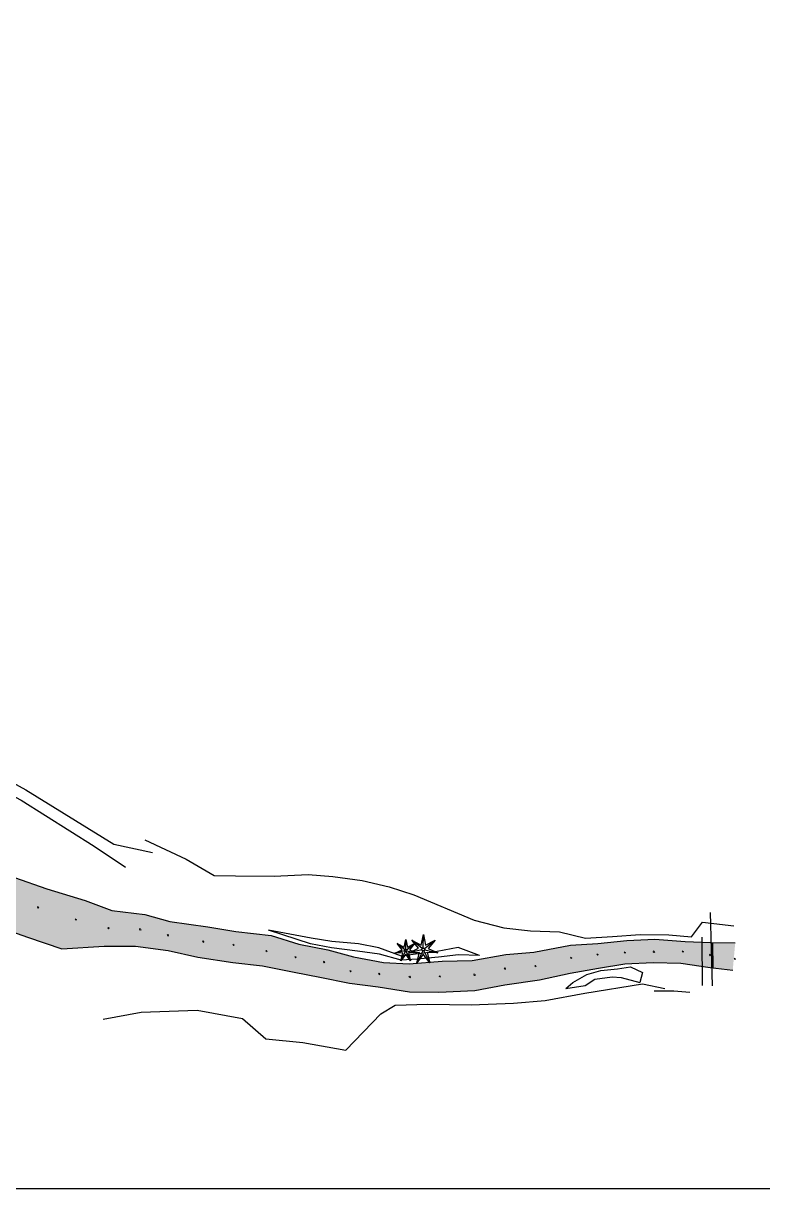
# Model space of a CAD drawing. Extents: x -427 to 62994, y 410 to 109394.
# Drawn here: x 62732 to 62831.1, y 108584.4 to 108740.5 of the extents above; entities that cross this region are included whole.
import ezdxf

# ---------------------------------------------------------------- set-up
doc = ezdxf.new("R2010")
doc.units = 0
doc.header["$MEASUREMENT"] = 0
doc.linetypes.add('DISCONTINUOUS', pattern=[0.75, 0.5, -0.25])
for name, color, linetype in [('-GZ-Bord bois - Sapinière', 114, 'Continuous'), ('-GZ-Bord broussailles', 114, 'Continuous'), ('-GZ-Bord route', 7, 'Continuous'), ('-GZ-Clôture fil', 5, 'Continuous'), ('-GZ-Conifère', 82, 'Continuous'), ('-GZ-Mur', 30, 'Continuous'), ('-GZ-Point de niveau', 7, 'Continuous'), ('-GZ-Talus Bas', 56, 'Continuous'), ('-GZ-Talus Haut', 86, 'Continuous')]:
    doc.layers.add(name, color=color, linetype=linetype)
doc.layers.add('no_plot', color=5, linetype='Continuous', plot=False)

# ---------------------------------------------------------------- blocks, each defined once
blk = doc.blocks.new('gv_tronc')
blk.add_line((0, 0), (0, 0))
blk.add_circle((0, 0), 0.5)
blk = doc.blocks.new('gv12')
for points in [[(-0.39, 0.313), (-0.071, 0.148), (0.001, 0.5)], [(0.001, 0.5), (0.071, 0.147), (0.392, 0.311)], [(-0.488, -0.11), (-0.16, 0.037), (-0.39, 0.313)], [(0.392, 0.311), (0.16, 0.036), (0.487, -0.112)], [(-0.218, -0.45), (-0.128, -0.102), (-0.488, -0.11)], [(0.216, -0.451), (0, -0.164), (-0.218, -0.45)], [(0.487, -0.112), (0.128, -0.102), (0.216, -0.451)]]:
    blk.add_lwpolyline(points)
at = {"linetype": 'DISCONTINUOUS'}
for points in [[(0, 0.047), (0.001, 0.5)], [(-0.036, 0.029), (-0.39, 0.313)], [(0.037, 0.029), (0.392, 0.311)], [(-0.046, -0.01), (-0.488, -0.11)], [(-0.02, -0.042), (-0.218, -0.45)], [(0.02, -0.042), (0.216, -0.451)], [(0.046, -0.01), (0.487, -0.112)]]:
    blk.add_lwpolyline(points, dxfattribs=at)
blk.add_circle((0, 0), 0.0467)
blk = doc.blocks.new('t010')
at = {"color": 0}
for p, q in [((-0.02, 0.02), (-0.09, 0.09)), ((0, 0), (0, 0)), ((0.02, 0.02), (0.09, 0.09)), ((-0.02, -0.02), (-0.09, -0.09)), ((0.02, -0.02), (0.09, -0.09))]:
    blk.add_line(p, q, dxfattribs=at)

msp = doc.modelspace()

# ---------------------------------------------------------------- hatches: boundary and pattern name
at = {"layer": '-GZ-Bord route', "transparency": 33554483}
h = msp.add_hatch(color=256, dxfattribs=at)
h.dxf.hatch_style = 1
h.paths.add_polyline_path([(62675.498, 108641.055), (62676.585, 108641.277), (62680.171, 108641.834), (62683.854, 108641.875), (62686.839, 108641.767), (62690.046, 108641.248), (62693.214, 108641.242), (62696.232, 108640.914), (62697.67, 108641.547), (62703.688, 108643.703), (62707.413, 108642.378), (62710.709, 108639.623), (62713.846, 108636.351), (62717.96, 108632.788), (62720.791, 108630.458), (62724.288, 108630.167), (62727.407, 108627.779), (62730.845, 108626.075), (62735.206, 108624.559), (62740.348, 108622.982), (62743.914, 108621.632), (62748.324, 108621.084), (62751.658, 108620.151), (62756.748, 108619.462), (62760.531, 108618.834), (62765.262, 108618.285), (62768.977, 108617.141), (62772.851, 108616.387), (62776.305, 108615.425), (62780.322, 108614.673), (62783.76, 108614.502), (62788.195, 108614.855), (62792.179, 108614.921), (62796.726, 108615.754), (62800.477, 108616.072), (62805.391, 108617.015), (62809.047, 108617.237), (62812.913, 108617.641), (62816.704, 108617.797), (62820.739, 108617.474), (62824.09, 108617.365), (62827.465, 108617.322), (62827.13, 108613.627), (62824.121, 108614.02), (62820.183, 108614.593), (62816.456, 108614.653), (62812.677, 108614.49), (62809.116, 108613.911), (62805.334, 108613.261), (62801.22, 108612.363), (62796.598, 108611.664), (62792.552, 108610.941), (62787.744, 108610.698), (62783.814, 108610.746), (62779.586, 108611.414), (62775.736, 108611.912), (62771.773, 108612.696), (62768.327, 108613.373), (62764.081, 108614.204), (62760.13, 108614.667), (62755.451, 108615.409), (62751.461, 108616.282), (62747.064, 108616.845), (62742.886, 108616.847), (62737.191, 108616.516), (62732.59, 108618.084), (62729.086, 108619.32), (62724.507, 108622.049), (62721.489, 108623.561), (62718.344, 108624.652), (62711.529, 108627.434), (62709.553, 108628.571), (62706.454, 108632.227), (62703.368, 108633.702), (62700.382, 108635.661), (62696.528, 108636.538), (62694.97, 108637.312), (62692.846, 108637.674), (62689.653, 108638.388), (62686.312, 108638.827), (62683.972, 108638.743), (62680.138, 108638.476), (62677.274, 108637.648), (62675.958, 108637.411)])

# ---------------------------------------------------------------- linework, layer by layer
at = {"layer": '-GZ-Bord bois - Sapinière', "flags": 128}
msp.add_lwpolyline([(62742.742, 108607.077), (62747.822, 108608.02), (62755.355, 108608.299), (62761.406, 108607.148), (62764.557, 108604.456), (62769.493, 108603.932), (62775.259, 108602.914), (62779.938, 108607.795), (62781.877, 108608.944), (62786.269, 108609.084), (62792.049, 108609.01), (62797.729, 108609.233), (62802.002, 108609.564), (62807.286, 108610.558), (62815.043, 108611.818), (62818.004, 108611.19)], dxfattribs=at)
at = {"layer": '-GZ-Bord broussailles', "flags": 128}
msp.add_lwpolyline([(62748.313, 108631.093), (62753.861, 108628.525), (62757.63, 108626.33), (62760.472, 108626.277), (62765.654, 108626.226), (62770.233, 108626.471), (62773.518, 108626.204), (62777.476, 108625.65), (62781.057, 108624.802), (62784.365, 108623.727), (62792.486, 108620.352), (62796.457, 108619.317), (62800.013, 108618.929), (62803.926, 108618.779), (62807.387, 108617.946), (62811.02, 108618.167), (62814.716, 108618.434), (62818.566, 108618.367), (62821.596, 108618.099), (62823.089, 108620.096), (62827.257, 108619.597)], dxfattribs=at)
at = {"layer": '-GZ-Bord route', "flags": 128}
for points in [[(62730.845, 108626.075), (62735.206, 108624.559), (62740.348, 108622.982), (62743.914, 108621.632), (62748.324, 108621.084), (62751.658, 108620.151), (62756.748, 108619.462), (62760.531, 108618.834), (62765.262, 108618.285), (62768.977, 108617.141), (62772.851, 108616.387), (62776.305, 108615.425), (62780.322, 108614.673), (62783.76, 108614.502), (62788.195, 108614.855), (62792.179, 108614.921), (62796.726, 108615.754), (62800.477, 108616.072), (62805.391, 108617.015), (62809.047, 108617.237), (62812.913, 108617.641), (62816.704, 108617.797), (62820.739, 108617.474), (62824.09, 108617.365), (62827.465, 108617.322)], [(62729.086, 108619.32), (62732.59, 108618.084), (62737.191, 108616.516), (62742.886, 108616.847), (62747.064, 108616.845), (62751.461, 108616.282), (62755.451, 108615.409), (62760.13, 108614.667), (62764.081, 108614.204), (62768.327, 108613.373), (62771.773, 108612.696), (62775.736, 108611.912), (62779.586, 108611.414), (62783.814, 108610.746), (62787.744, 108610.698), (62792.552, 108610.941), (62796.598, 108611.664), (62801.22, 108612.363), (62805.334, 108613.261), (62809.116, 108613.911), (62812.677, 108614.49), (62816.456, 108614.653), (62820.183, 108614.593), (62824.121, 108614.02), (62827.13, 108613.627)]]:
    msp.add_lwpolyline(points, dxfattribs=at)
at = {"layer": '-GZ-Clôture fil', "flags": 128}
msp.add_lwpolyline([(62824.082, 108621.363), (62824.383, 108611.559)], dxfattribs=at)
at = {"layer": '-GZ-Mur', "flags": 128}
for points in [[(62823.079, 108611.569), (62823.037, 108618.07)], [(62824.404, 108617.276), (62824.439, 108613.938)]]:
    msp.add_lwpolyline(points, dxfattribs=at)
at = {"layer": '-GZ-Talus Bas', "flags": 128}
for points in [[(62692.6, 108644.943), (62690.048, 108647.947), (62688.951, 108649.627), (62689.634, 108650.279), (62692.364, 108652.742), (62699.109, 108658.227), (62702.461, 108660.867), (62703.627, 108657.715), (62705.019, 108653.673), (62706.783, 108651.904), (62711.929, 108648.422), (62715.461, 108646.077), (62718.744, 108643.265), (62731.732, 108636.403), (62741.518, 108630.256), (62745.724, 108627.425)], [(62793.162, 108615.63), (62790.372, 108615.684), (62787.707, 108615.406), (62784.832, 108615.111), (62782.704, 108614.986), (62779.776, 108615.811), (62776.85, 108616.206), (62773.358, 108616.656), (62770.542, 108617.192), (62764.894, 108618.989)], [(62804.749, 108611.19), (62805.694, 108612.013), (62807.566, 108613.055), (62809.46, 108613.593), (62811.688, 108613.828), (62813.44, 108614.089), (62815.016, 108613.314), (62814.666, 108611.984)]]:
    msp.add_lwpolyline(points, dxfattribs=at)
at = {"layer": '-GZ-Talus Haut', "flags": 128}
for points in [[(62692.6, 108644.943), (62690.583, 108646.509), (62688.351, 108648.574), (62686.794, 108650.474), (62688.389, 108651.836), (62690.051, 108653.393), (62691.43, 108654.712), (62698.578, 108660.359), (62701.71, 108663.373), (62706.336, 108657.164), (62709.445, 108652.873), (62712.153, 108651.873), (62714.702, 108650.266), (62716.257, 108648.329), (62719.712, 108645.382), (62721.927, 108643.525), (62732.384, 108637.795), (62744.191, 108630.517), (62749.346, 108629.427)], [(62793.162, 108615.63), (62790.345, 108616.686), (62787.498, 108616.13), (62784.617, 108615.779), (62782.746, 108615.542), (62779.699, 108616.643), (62776.952, 108617.195), (62773.385, 108617.47), (62770.601, 108617.916), (62764.894, 108618.989)], [(62804.749, 108611.19), (62807.362, 108611.609), (62808.644, 108612.437), (62810.945, 108612.736), (62812.186, 108612.644), (62814.666, 108611.984)], [(62816.583, 108610.857), (62819.232, 108610.871), (62821.386, 108610.684)]]:
    msp.add_lwpolyline(points, dxfattribs=at)
at = {"layer": 'no_plot', "color": 3}
msp.add_lwpolyline([(62007.333, 109394.275), (62994.444, 109394.275), (62994.444, 108584.364), (62007.333, 108584.364)], close=True, dxfattribs=at)

# ---------------------------------------------------------------- block references
at = {"layer": '-GZ-Conifère'}
for name, p, xscale, yscale in [('gv12', (62783.301, 108616.266, 279.694), 3, 3), ('gv12', (62785.653, 108616.423, 282.1), 4, 4), ('gv_tronc', (62783.301, 108616.266, 279.694), 0.3, 0.3), ('gv_tronc', (62785.653, 108616.423, 282.1), 0.4, 0.4)]:
    msp.add_blockref(name, p, dxfattribs=dict(at, xscale=xscale, yscale=yscale))
at = {"layer": '-GZ-Point de niveau'}
for p in [(62734.025, 108622.063, 279.259), (62739.083, 108620.416, 279.215), (62743.455, 108619.272, 279.217), (62747.712, 108619.107, 279.168), (62751.408, 108618.321, 279.131), (62756.145, 108617.481, 279.105), (62760.228, 108617.02, 279.126), (62764.62, 108616.206, 279.145), (62812.676, 108615.994, 279.314), (62816.571, 108616.11, 279.45), (62820.446, 108616.125, 279.553), (62768.537, 108615.368, 279.15), (62772.363, 108614.722, 279.131), (62805.485, 108615.294, 279.173), (62809.022, 108615.731, 279.245), (62824.112, 108615.658, 279.727), (62827.415, 108615.153, 279.649), (62775.9, 108613.494, 279.041), (62779.735, 108613.137, 279.08), (62792.524, 108613.036, 279.007), (62796.578, 108613.849, 279.105), (62800.669, 108614.199, 279.148), (62783.829, 108612.747, 279.011), (62787.858, 108612.812, 278.997)]:
    msp.add_blockref('t010', p, dxfattribs=at)

doc.saveas('drawing.dxf')
